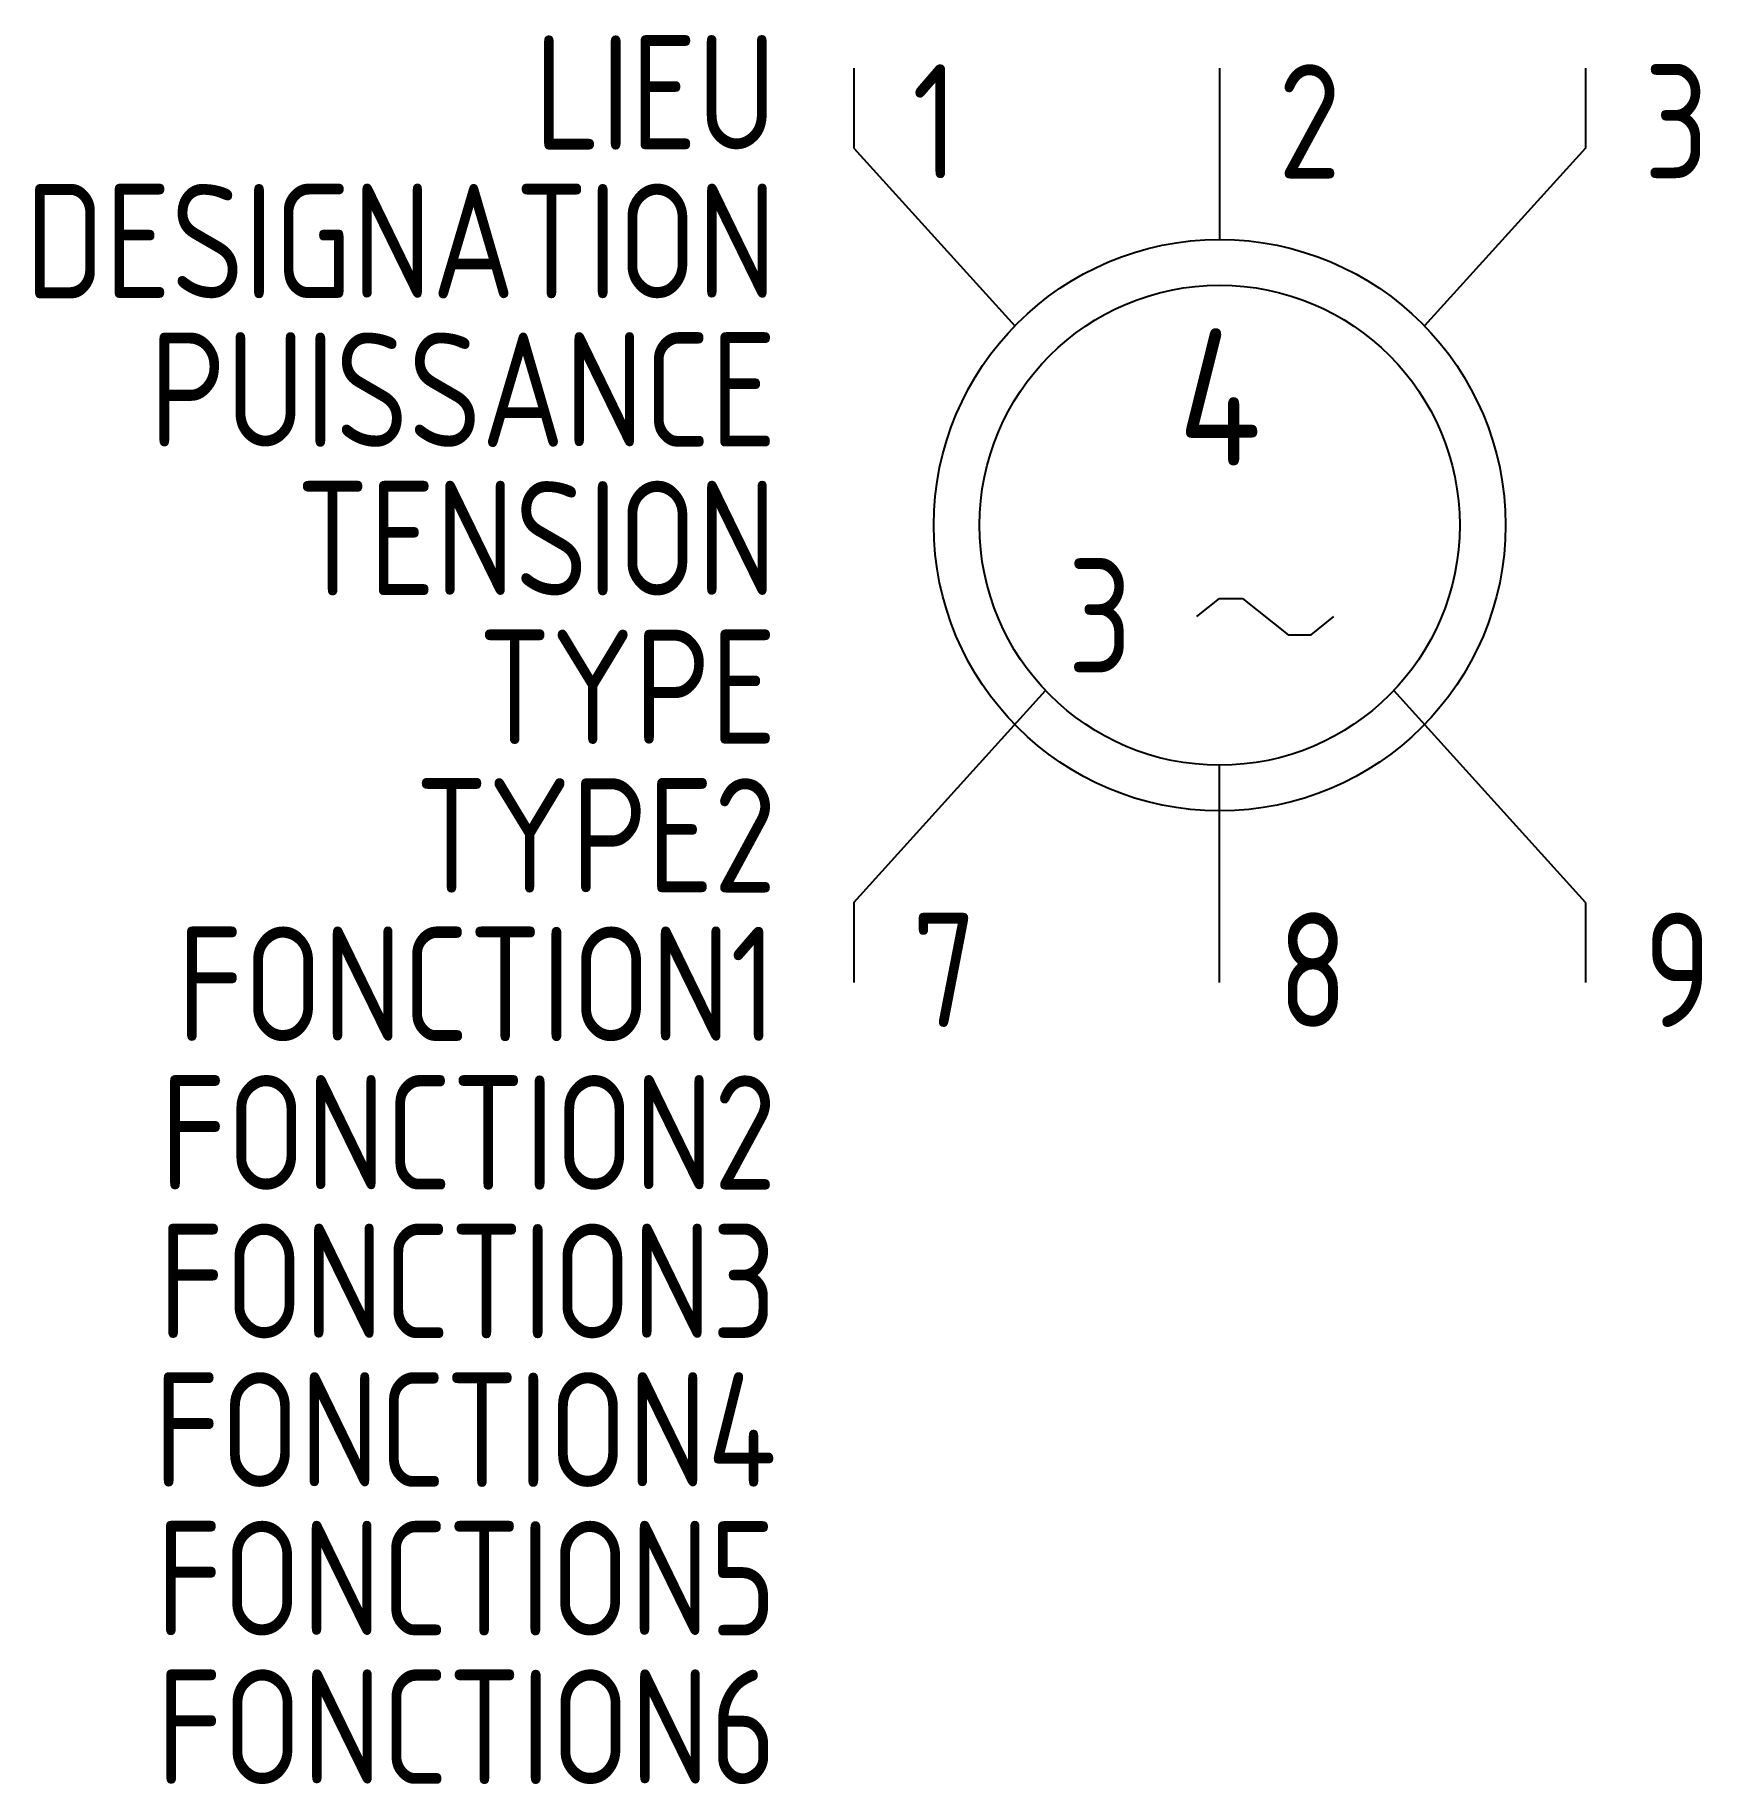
# Model space of a CAD drawing. Header units: millimetres. Extents: x -17.9 to 18.5, y -37.5 to 0.7.
import ezdxf
from ezdxf.enums import TextEntityAlignment as Align

# ---------------------------------------------------------------- set-up
doc = ezdxf.new("R2010")
doc.units = ezdxf.units.MM
for name, color, linetype in [('SYMB_FIL', 3, 'Continuous'), ('SYMB_FIL_FIN', 1, 'Continuous'), ('SYMB_TXT_CONTACT', 2, 'Continuous'), ('SYMB_TXT_NOM', 3, 'Continuous')]:
    doc.layers.add(name, color=color, linetype=linetype)
doc.styles.add('NET2_5', font='isocp.shx', dxfattribs={"width": 0.9, "height": 2.5})
doc.styles.add('NET_3', font='isocp.shx', dxfattribs={"width": 0.9, "height": 3})

msp = doc.modelspace()

# ---------------------------------------------------------------- linework, layer by layer
at = {"layer": 'SYMB_FIL'}
for p, q in [((0, 0), (0, -1.75)), ((8, 0), (8, -3.75)), ((16, 0), (16, -1.75)), ((0, -1.75), (3.52, -5.642)), ((16, -1.75), (12.48, -5.642)), ((0, -18.25), (4.192, -13.615)), ((16, -18.25), (11.808, -13.615)), ((8, -20), (8, -15.25)), ((0, -18.25), (0, -20)), ((16, -18.25), (16, -20))]:
    msp.add_line(p, q, dxfattribs=at)
for radius in [6.25, 5.25]:
    msp.add_circle((8, -10), radius, dxfattribs=at)
at = {"layer": 'SYMB_FIL_FIN'}
for p, q in [((7.5, -12), (8, -11.6)), ((8, -11.6), (8.5, -11.6)), ((8.5, -11.6), (9.5, -12.4)), ((10, -12.4), (10.5, -12)), ((9.5, -12.4), (10, -12.4))]:
    msp.add_line(p, q, dxfattribs=at)

# ---------------------------------------------------------------- texts
at = {"layer": 'SYMB_FIL', "style": 'NET2_5', "width": 0.9}
msp.add_text('3', height=2.5, dxfattribs=at).set_placement((6.093, -13.227), align=Align.RIGHT)
at = {"layer": 'SYMB_TXT_CONTACT', "style": 'NET2_5', "width": 0.9, "flags": 8}
for tag, p, s in [('1', (1.275, -2.417), 'U'), ('2', (9.275, -2.417), 'V'), ('3', (17.275, -2.417), 'W'), ('7', (1.275, -20.975), ''), ('8', (9.275, -20.975), ''), ('9', (17.275, -20.975), '')]:
    msp.add_attdef(tag, p, s, height=2.5, dxfattribs=at)
at = {"layer": 'SYMB_TXT_CONTACT', "style": 'NET_3', "width": 0.9, "flags": 8}
msp.add_attdef('4', text='M', height=3, dxfattribs=at).set_placement((8, -7.2), align=Align.MIDDLE_CENTER)
at = {"layer": 'SYMB_TXT_NOM', "style": 'NET2_5', "width": 0.9, "flags": 8}
for tag, text, p in [('LIEU', '', (-1.687, -1.785)), ('DESIGNATION', 'G?', (-1.687, -5.035)), ('PUISSANCE', 'KVA', (-1.687, -8.285)), ('TENSION', 'V', (-1.687, -11.535)), ('TYPE', 'A', (-1.687, -14.785)), ('TYPE2', '', (-1.687, -18.035)), ('FONCTION1', '', (-1.687, -21.285)), ('FONCTION2', '', (-1.687, -24.535)), ('FONCTION3', '', (-1.687, -27.785)), ('FONCTION4', '', (-1.687, -31.035)), ('FONCTION5', '', (-1.687, -34.285)), ('FONCTION6', '', (-1.687, -37.535))]:
    msp.add_attdef(tag, text=text, height=2.5, dxfattribs=at).set_placement(p, align=Align.RIGHT)

doc.saveas('drawing.dxf')
